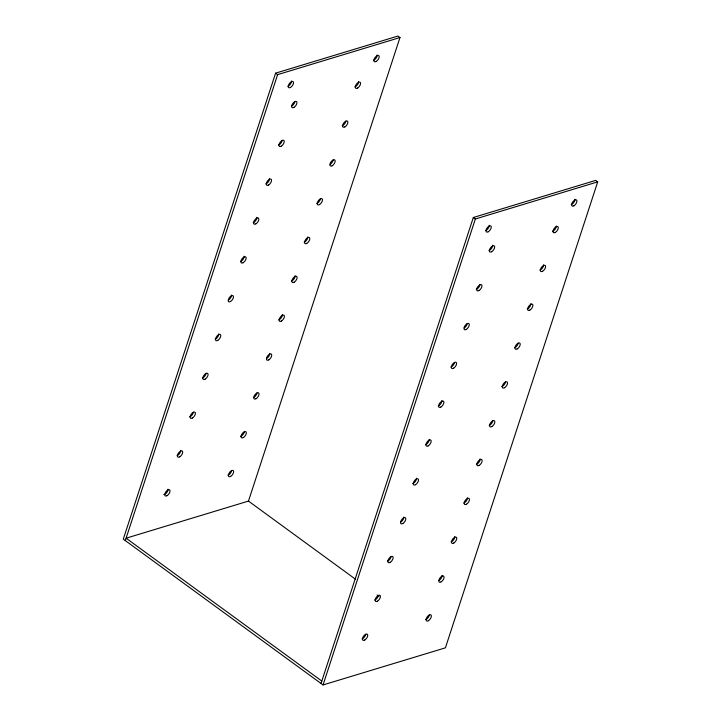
<?xml version="1.0" encoding="UTF-8"?>
<svg xmlns="http://www.w3.org/2000/svg" width="721" height="721" viewBox="0 0 721 721"><rect width="100%" height="100%" fill="white"/><g stroke="black" fill="none" stroke-linecap="round" stroke-linejoin="round"><path stroke-width="1.08" d="M321.809 681.066L126.103 538.199L248.466 501.086L399.984 37.528L397.956 36.05L275.593 73.163L123.291 539.128L323.044 684.95L445.407 647.837L597.709 181.872L595.69 180.394L473.318 217.508L321.016 683.472M125.31 540.606L277.612 74.642L399.984 37.528M323.044 684.95L475.346 218.986L597.709 181.872M275.593 73.163L277.612 74.642M473.318 217.508L475.346 218.986M248.466 501.086L355.381 579.134M377.128 595.005L378.94 596.33M365.709 634.219A3.722 1.839 -53.9 0 1 362.059 638.842M429.337 614.914A3.722 1.839 -53.9 0 1 425.696 619.546M378.399 595.384A3.722 1.839 -53.9 0 1 374.758 600.016M442.027 575.412A3.722 1.839 -53.9 0 1 439.053 580.414M454.717 536.577A3.722 1.839 -53.9 0 1 451.076 541.886M391.088 556.558A3.722 1.839 -53.9 0 1 387.447 561.181M403.778 517.047A3.722 1.839 -53.9 0 1 400.804 522.049M467.415 497.751A3.722 1.839 -53.9 0 1 463.774 503.051M416.477 478.221A3.722 1.839 -53.9 0 1 412.827 483.521M480.105 458.916A3.722 1.839 -53.9 0 1 476.464 464.225M429.166 439.386A3.722 1.839 -53.9 0 1 425.525 444.686M492.794 420.767A3.722 1.839 -53.9 0 1 489.153 425.39M441.856 400.561A3.722 1.839 -53.9 0 1 438.215 405.86M505.484 381.932A3.722 1.839 -53.9 0 1 501.843 386.564M454.545 362.402A3.722 1.839 -53.9 0 1 450.904 367.025M518.183 343.106A3.722 1.839 -53.9 0 1 514.542 347.729M467.244 323.567A3.722 1.839 -53.9 0 1 464.27 327.902M530.872 303.595A3.722 1.839 -53.9 0 1 527.231 308.903M543.562 264.769A3.722 1.839 -53.9 0 1 539.921 270.069M479.934 284.741A3.722 1.839 -53.9 0 1 476.293 289.364M492.623 245.239A3.722 1.839 -53.9 0 1 488.982 250.538M556.252 225.934A3.722 1.839 -53.9 0 1 552.61 231.243M489.226 225.276A3.722 1.839 -53.9 0 1 485.584 230.576M574.88 199.293A3.722 1.839 -53.9 0 1 571.239 204.602M294.898 101.562A3.722 1.839 -53.9 0 1 291.924 105.897M282.199 140.397A3.722 1.839 -53.9 0 1 278.558 145.02M269.51 178.556A3.722 1.839 -53.9 0 1 265.869 183.855M256.82 217.381A3.722 1.839 -53.9 0 1 253.179 222.681M244.131 256.216A3.722 1.839 -53.9 0 1 240.481 261.516M231.432 295.042A3.722 1.839 -53.9 0 1 228.458 300.044M218.742 333.877A3.722 1.839 -53.9 0 1 215.101 339.176M206.053 373.379A3.722 1.839 -53.9 0 1 202.412 378.002M193.363 412.214A3.722 1.839 -53.9 0 1 189.722 416.837M180.665 450.364A3.722 1.839 -53.9 0 1 177.024 455.672M167.975 489.198A3.722 1.839 -53.9 0 1 166.677 492.695A3.722 1.839 -53.9 0 1 163.739 494.588M358.526 81.59A3.722 1.839 -53.9 0 1 354.885 86.899M345.837 121.101A3.722 1.839 -53.9 0 1 342.196 125.724M333.138 159.927A3.722 1.839 -53.9 0 1 330.164 164.253M320.448 198.762A3.722 1.839 -53.9 0 1 316.807 203.385M307.759 236.912A3.722 1.839 -53.9 0 1 304.118 242.22M295.069 275.746A3.722 1.839 -53.9 0 1 291.428 281.046M282.38 314.572A3.722 1.839 -53.9 0 1 278.73 319.881M269.681 353.407A3.722 1.839 -53.9 0 1 266.707 358.409M256.991 392.909A3.722 1.839 -53.9 0 1 253.35 397.541M244.302 431.744A3.722 1.839 -53.9 0 1 240.661 436.367M231.612 470.57A3.722 1.839 -53.9 0 1 227.962 475.202M377.155 54.949A3.722 1.839 -53.9 0 1 373.514 60.258M291.5 80.932A3.722 1.839 -53.9 0 1 287.85 86.232M293.943 107.375A3.722 1.839 -53.9 0 0 296.737 101.841A3.722 1.839 -53.9 0 0 292.185 104.473A3.722 1.839 -53.9 0 0 293.943 107.375M281.253 146.201A3.722 1.839 -53.9 0 0 284.047 140.676A3.722 1.839 -53.9 0 0 279.496 143.308A3.722 1.839 -53.9 0 0 281.253 146.201M268.554 185.036A3.722 1.839 -53.9 0 0 271.357 179.502A3.722 1.839 -53.9 0 0 266.806 182.134A3.722 1.839 -53.9 0 0 268.554 185.036M255.865 223.861A3.722 1.839 -53.9 0 0 258.659 218.337A3.722 1.839 -53.9 0 0 254.116 220.968A3.722 1.839 -53.9 0 0 255.865 223.861M243.175 262.696A3.722 1.839 -53.9 0 0 245.969 257.163A3.722 1.839 -53.9 0 0 241.418 259.794A3.722 1.839 -53.9 0 0 243.175 262.696M230.486 301.522A3.722 1.839 -53.9 0 0 233.28 295.998A3.722 1.839 -53.9 0 0 228.728 298.629A3.722 1.839 -53.9 0 0 230.486 301.522M217.796 340.357A3.722 1.839 -53.9 0 0 220.59 334.823A3.722 1.839 -53.9 0 0 216.039 337.455A3.722 1.839 -53.9 0 0 217.796 340.357M205.097 379.183A3.722 1.839 -53.9 0 0 207.9 373.658A3.722 1.839 -53.9 0 0 203.349 376.29A3.722 1.839 -53.9 0 0 205.097 379.183M192.408 418.018A3.722 1.839 -53.9 0 0 195.202 412.484A3.722 1.839 -53.9 0 0 190.65 415.116A3.722 1.839 -53.9 0 0 192.408 418.018M179.718 456.844A3.722 1.839 -53.9 0 0 182.512 451.319A3.722 1.839 -53.9 0 0 177.961 453.951A3.722 1.839 -53.9 0 0 179.718 456.844M167.029 495.678A3.722 1.839 -53.9 0 0 169.823 490.145A3.722 1.839 -53.9 0 0 165.271 492.776A3.722 1.839 -53.9 0 0 167.029 495.678M357.571 88.07A3.722 1.839 -53.9 0 0 360.374 82.545A3.722 1.839 -53.9 0 0 355.823 85.177A3.722 1.839 -53.9 0 0 357.571 88.07M344.881 126.905A3.722 1.839 -53.9 0 0 347.675 121.371A3.722 1.839 -53.9 0 0 343.124 124.012A3.722 1.839 -53.9 0 0 344.881 126.905M332.192 165.731A3.722 1.839 -53.9 0 0 334.986 160.206A3.722 1.839 -53.9 0 0 330.434 162.838A3.722 1.839 -53.9 0 0 332.192 165.731M319.502 204.566A3.722 1.839 -53.9 0 0 322.296 199.032A3.722 1.839 -53.9 0 0 317.745 201.673A3.722 1.839 -53.9 0 0 319.502 204.566M306.804 243.392A3.722 1.839 -53.9 0 0 309.606 237.867A3.722 1.839 -53.9 0 0 305.055 240.499A3.722 1.839 -53.9 0 0 306.804 243.392M294.114 282.226A3.722 1.839 -53.9 0 0 296.908 276.693A3.722 1.839 -53.9 0 0 292.365 279.333A3.722 1.839 -53.9 0 0 294.114 282.226M281.424 321.052A3.722 1.839 -53.9 0 0 284.218 315.528A3.722 1.839 -53.9 0 0 279.667 318.159A3.722 1.839 -53.9 0 0 281.424 321.052M268.735 359.887A3.722 1.839 -53.9 0 0 271.529 354.353A3.722 1.839 -53.9 0 0 266.977 356.994A3.722 1.839 -53.9 0 0 268.735 359.887M256.036 398.713A3.722 1.839 -53.9 0 0 258.839 393.188A3.722 1.839 -53.9 0 0 254.288 395.82A3.722 1.839 -53.9 0 0 256.036 398.713M243.347 437.548A3.722 1.839 -53.9 0 0 246.14 432.014A3.722 1.839 -53.9 0 0 241.598 434.655A3.722 1.839 -53.9 0 0 243.347 437.548M230.657 476.374A3.722 1.839 -53.9 0 0 233.451 470.849A3.722 1.839 -53.9 0 0 228.899 473.481A3.722 1.839 -53.9 0 0 230.657 476.374M376.2 61.438A3.722 1.839 -53.9 0 0 378.994 55.905A3.722 1.839 -53.9 0 0 374.451 58.536A3.722 1.839 -53.9 0 0 376.2 61.438M290.545 87.412A3.722 1.839 -53.9 0 0 293.339 81.888A3.722 1.839 -53.9 0 0 288.788 84.519A3.722 1.839 -53.9 0 0 290.545 87.412M364.754 640.023A3.722 1.839 -53.9 0 0 367.548 634.489A3.722 1.839 -53.9 0 0 362.996 637.13A3.722 1.839 -53.9 0 0 364.754 640.023M428.382 620.718A3.722 1.839 -53.9 0 0 431.185 615.193A3.722 1.839 -53.9 0 0 426.634 617.825A3.722 1.839 -53.9 0 0 428.382 620.718M377.444 601.188A3.722 1.839 -53.9 0 0 380.237 595.663A3.722 1.839 -53.9 0 0 375.695 598.295A3.722 1.839 -53.9 0 0 377.444 601.188M441.081 581.892A3.722 1.839 -53.9 0 0 443.875 576.358A3.722 1.839 -53.9 0 0 439.323 578.999A3.722 1.839 -53.9 0 0 441.081 581.892M453.77 543.057A3.722 1.839 -53.9 0 0 456.564 537.533A3.722 1.839 -53.9 0 0 452.013 540.164A3.722 1.839 -53.9 0 0 453.77 543.057M390.133 562.362A3.722 1.839 -53.9 0 0 392.936 556.828A3.722 1.839 -53.9 0 0 388.385 559.46A3.722 1.839 -53.9 0 0 390.133 562.362M402.832 523.527A3.722 1.839 -53.9 0 0 405.626 518.002A3.722 1.839 -53.9 0 0 401.074 520.634A3.722 1.839 -53.9 0 0 402.832 523.527M466.46 504.231A3.722 1.839 -53.9 0 0 469.254 498.698A3.722 1.839 -53.9 0 0 464.703 501.338A3.722 1.839 -53.9 0 0 466.46 504.231M415.521 484.701A3.722 1.839 -53.9 0 0 418.315 479.168A3.722 1.839 -53.9 0 0 413.764 481.799A3.722 1.839 -53.9 0 0 415.521 484.701M479.15 465.396A3.722 1.839 -53.9 0 0 481.952 459.872A3.722 1.839 -53.9 0 0 477.401 462.503A3.722 1.839 -53.9 0 0 479.15 465.396M428.211 445.866A3.722 1.839 -53.9 0 0 431.005 440.342A3.722 1.839 -53.9 0 0 426.462 442.973A3.722 1.839 -53.9 0 0 428.211 445.866M491.848 426.571A3.722 1.839 -53.9 0 0 494.642 421.037A3.722 1.839 -53.9 0 0 490.091 423.678A3.722 1.839 -53.9 0 0 491.848 426.571M440.901 407.041A3.722 1.839 -53.9 0 0 443.703 401.507A3.722 1.839 -53.9 0 0 439.152 404.139A3.722 1.839 -53.9 0 0 440.901 407.041M504.538 387.736A3.722 1.839 -53.9 0 0 507.332 382.211A3.722 1.839 -53.9 0 0 502.78 384.843A3.722 1.839 -53.9 0 0 504.538 387.736M453.599 368.206A3.722 1.839 -53.9 0 0 456.393 362.681A3.722 1.839 -53.9 0 0 451.842 365.313A3.722 1.839 -53.9 0 0 453.599 368.206M517.227 348.91A3.722 1.839 -53.9 0 0 520.021 343.376A3.722 1.839 -53.9 0 0 515.47 346.017A3.722 1.839 -53.9 0 0 517.227 348.91M466.289 329.38A3.722 1.839 -53.9 0 0 469.083 323.846A3.722 1.839 -53.9 0 0 464.531 326.478A3.722 1.839 -53.9 0 0 466.289 329.38M529.917 310.075A3.722 1.839 -53.9 0 0 532.711 304.55A3.722 1.839 -53.9 0 0 528.169 307.182A3.722 1.839 -53.9 0 0 529.917 310.075M478.978 290.545A3.722 1.839 -53.9 0 0 481.772 285.02A3.722 1.839 -53.9 0 0 477.23 287.652A3.722 1.839 -53.9 0 0 478.978 290.545M542.616 271.249A3.722 1.839 -53.9 0 0 545.409 265.716A3.722 1.839 -53.9 0 0 540.858 268.356A3.722 1.839 -53.9 0 0 542.616 271.249M491.668 251.719A3.722 1.839 -53.9 0 0 494.471 246.185A3.722 1.839 -53.9 0 0 489.92 248.817A3.722 1.839 -53.9 0 0 491.668 251.719M555.305 232.414A3.722 1.839 -53.9 0 0 558.099 226.89A3.722 1.839 -53.9 0 0 553.548 229.521A3.722 1.839 -53.9 0 0 555.305 232.414M488.27 231.756A3.722 1.839 -53.9 0 0 491.073 226.232A3.722 1.839 -53.9 0 0 486.522 228.863A3.722 1.839 -53.9 0 0 488.27 231.756M573.934 205.782A3.722 1.839 -53.9 0 0 576.728 200.249A3.722 1.839 -53.9 0 0 572.177 202.88A3.722 1.839 -53.9 0 0 573.934 205.782"/></g></svg>
